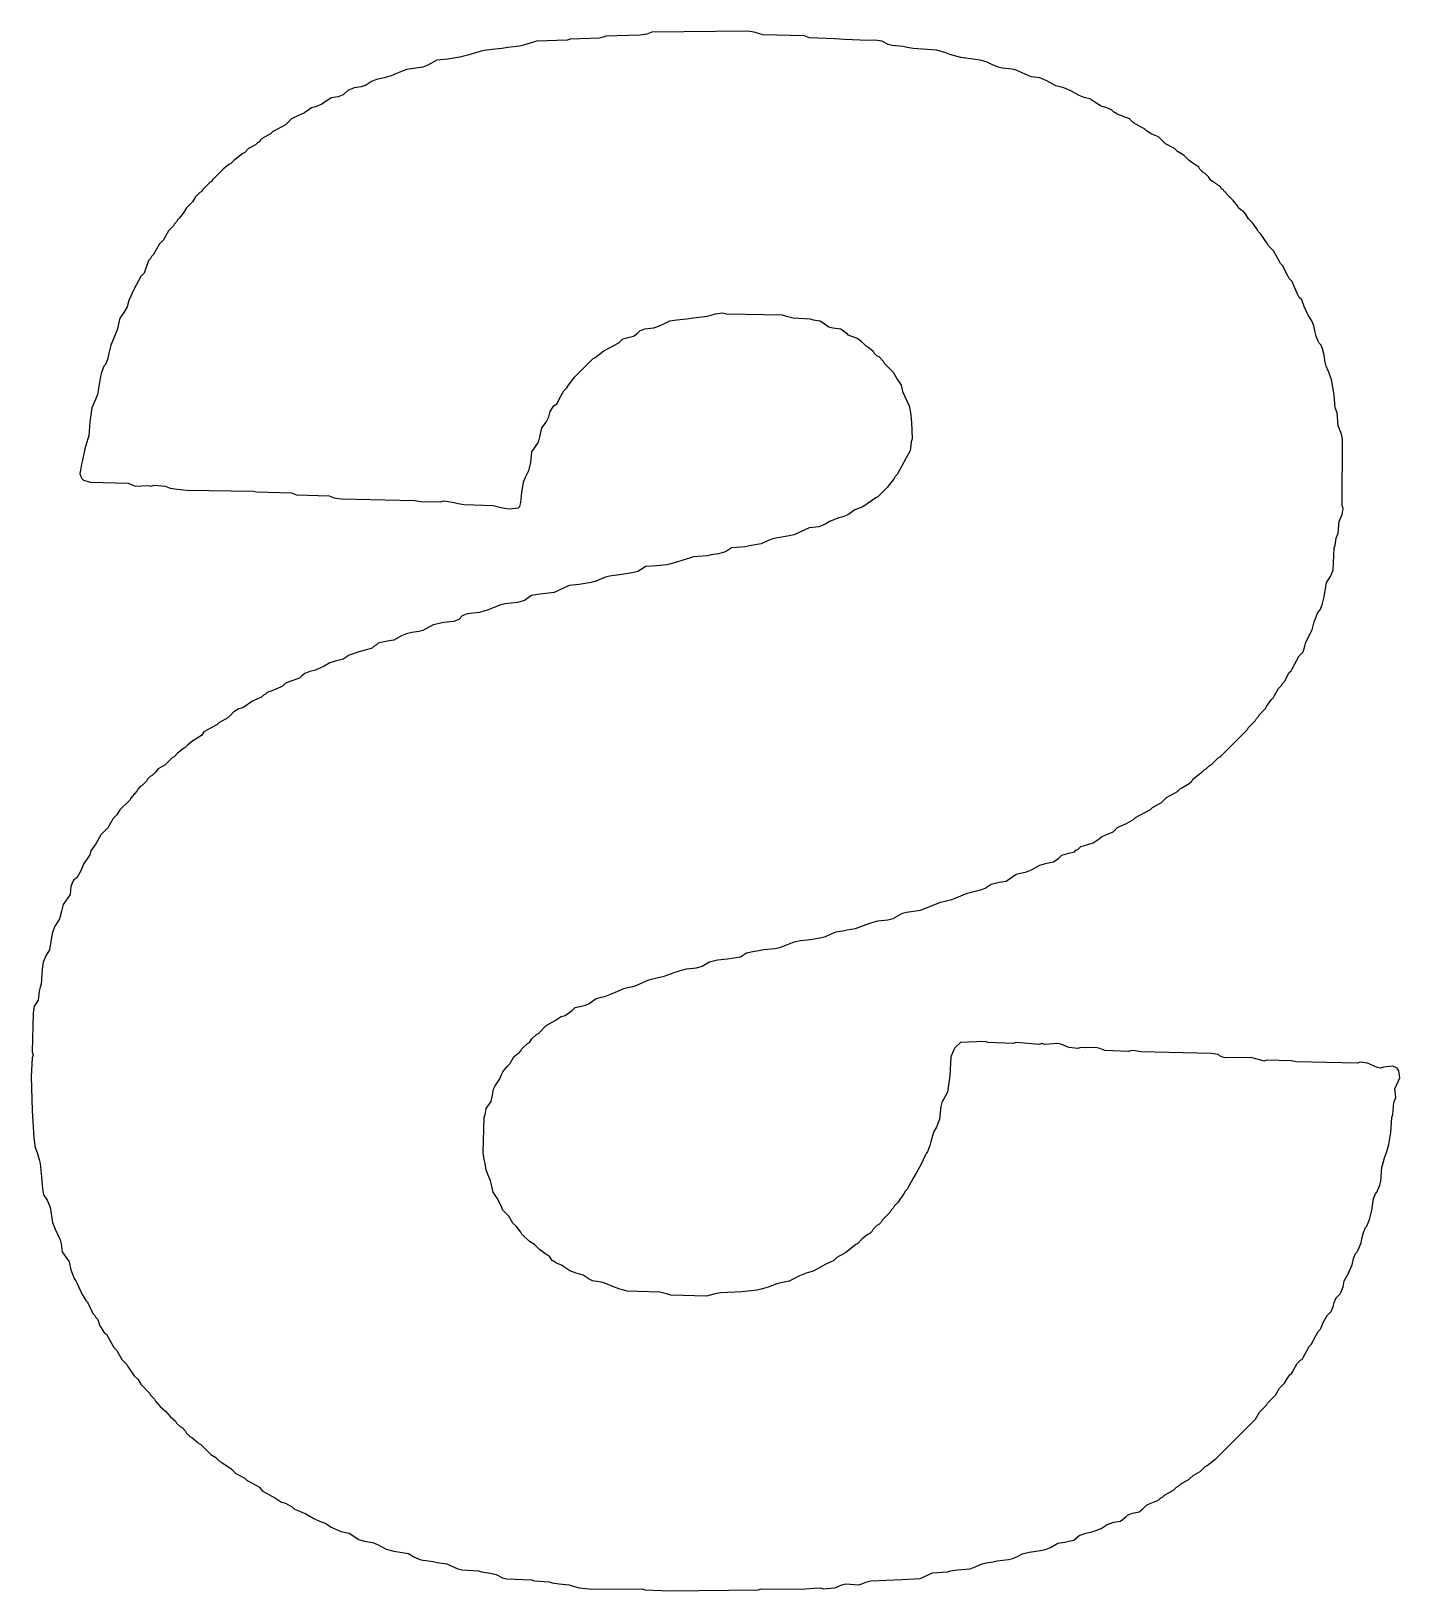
# Model space of a CAD drawing. Header units: millimetres. Extents: x 0 to 174, y 0 to 132.
# Drawn here: x 37.772 to 40.648, y 8.076 to 11.354 of the extents above; entities that cross this region are included whole.
import ezdxf

# ---------------------------------------------------------------- set-up
doc = ezdxf.new("R2010")
doc.units = ezdxf.units.MM
doc.layers.add('BottomOverlay', color=54, linetype='Continuous')

msp = doc.modelspace()

# ---------------------------------------------------------------- linework, layer by layer
at = {"layer": 'BottomOverlay'}
for p, q in [((38.98, 11.3433), (38.9738, 11.3412)), ((39.0512, 11.3453), (38.98, 11.3433)), ((39.0658, 11.3474), (39.0512, 11.3453)), ((39.0763, 11.3516), (39.0658, 11.3474)), ((39.2771, 11.3537), (39.0763, 11.3516)), ((39.2917, 11.3516), (39.2771, 11.3537)), ((39.3095, 11.3464), (39.2917, 11.3516)), ((39.3974, 11.3443), (39.3095, 11.3464)), ((39.4078, 11.3401), (39.3974, 11.3443)), ((38.7154, 11.3108), (38.7039, 11.3077)), ((38.7238, 11.3129), (38.7154, 11.3108)), ((38.7405, 11.315), (38.7238, 11.3129)), ((38.7614, 11.3171), (38.7405, 11.315)), ((38.774, 11.3192), (38.7614, 11.3171)), ((38.798, 11.3223), (38.774, 11.3192)), ((38.8064, 11.3244), (38.798, 11.3223)), ((38.8273, 11.3307), (38.8064, 11.3244)), ((38.8336, 11.3328), (38.8273, 11.3307)), ((38.8984, 11.3349), (38.8336, 11.3328)), ((38.9047, 11.337), (38.8984, 11.3349)), ((38.9654, 11.3391), (38.9047, 11.337)), ((38.9738, 11.3412), (38.9654, 11.3391)), ((39.4601, 11.338), (39.4078, 11.3401)), ((39.481, 11.3359), (39.4601, 11.338)), ((39.5313, 11.3338), (39.481, 11.3359)), ((39.5448, 11.3349), (39.5313, 11.3338)), ((39.5595, 11.3328), (39.5448, 11.3349)), ((39.5731, 11.3255), (39.5595, 11.3328)), ((39.5815, 11.3234), (39.5731, 11.3255)), ((39.6045, 11.3213), (39.5815, 11.3234)), ((39.6128, 11.3192), (39.6045, 11.3213)), ((39.6254, 11.3171), (39.6128, 11.3192)), ((39.6745, 11.314), (39.6254, 11.3171)), ((39.6923, 11.3087), (39.6745, 11.314)), ((38.5951, 11.2784), (38.5606, 11.2732)), ((38.6056, 11.2826), (38.5951, 11.2784)), ((38.6244, 11.293), (38.6056, 11.2826)), ((38.6474, 11.2951), (38.6244, 11.293)), ((38.6725, 11.2993), (38.6474, 11.2951)), ((38.6893, 11.3035), (38.6725, 11.2993)), ((38.7039, 11.3077), (38.6893, 11.3035)), ((39.7028, 11.3046), (39.6923, 11.3087)), ((39.7258, 11.2983), (39.7028, 11.3046)), ((39.7519, 11.2951), (39.7258, 11.2983)), ((39.7666, 11.293), (39.7519, 11.2951)), ((39.7812, 11.2889), (39.7666, 11.293)), ((39.7906, 11.2836), (39.7812, 11.2889)), ((39.8042, 11.2784), (39.7906, 11.2836)), ((39.8126, 11.2763), (39.8042, 11.2784)), ((38.4874, 11.2481), (38.4748, 11.2397)), ((38.4978, 11.2523), (38.4874, 11.2481)), ((38.5135, 11.2554), (38.4978, 11.2523)), ((38.5282, 11.2596), (38.5135, 11.2554)), ((38.5397, 11.2648), (38.5282, 11.2596)), ((38.5606, 11.2732), (38.5397, 11.2648)), ((39.8335, 11.2742), (39.8126, 11.2763)), ((39.8419, 11.2721), (39.8335, 11.2742)), ((39.8733, 11.2575), (39.8419, 11.2721)), ((39.8921, 11.2554), (39.8733, 11.2575)), ((39.9068, 11.2491), (39.8921, 11.2554)), ((39.9256, 11.2387), (39.9068, 11.2491)), ((38.4027, 11.2136), (38.3828, 11.2)), ((38.4173, 11.2156), (38.4027, 11.2136)), ((38.4278, 11.2198), (38.4173, 11.2156)), ((38.4372, 11.2292), (38.4278, 11.2198)), ((38.4508, 11.2345), (38.4372, 11.2292)), ((38.4654, 11.2366), (38.4508, 11.2345)), ((38.4748, 11.2397), (38.4654, 11.2366)), ((39.9423, 11.2345), (39.9256, 11.2387)), ((39.957, 11.2282), (39.9423, 11.2345)), ((39.9747, 11.2188), (39.957, 11.2282)), ((39.9852, 11.2146), (39.9747, 11.2188)), ((39.9967, 11.2115), (39.9852, 11.2146)), ((40.0093, 11.2031), (39.9967, 11.2115)), ((38.3462, 11.1822), (38.3232, 11.1717)), ((38.3608, 11.1926), (38.3462, 11.1822)), ((38.3692, 11.1947), (38.3608, 11.1926)), ((38.3828, 11.2), (38.3692, 11.1947)), ((40.0208, 11.1958), (40.0093, 11.2031)), ((40.0323, 11.1926), (40.0208, 11.1958)), ((40.0427, 11.1884), (40.0323, 11.1926)), ((40.0469, 11.1843), (40.0427, 11.1884)), ((40.0511, 11.1822), (40.0469, 11.1843)), ((40.0542, 11.179), (40.0511, 11.1822)), ((40.0804, 11.1696), (40.0542, 11.179)), ((38.3064, 11.1571), (38.2792, 11.1424)), ((38.319, 11.1696), (38.3064, 11.1571)), ((38.3232, 11.1717), (38.319, 11.1696)), ((40.0887, 11.1613), (40.0804, 11.1696)), ((40.1076, 11.1508), (40.0887, 11.1613)), ((40.1118, 11.1487), (40.1076, 11.1508)), ((40.1159, 11.1445), (40.1118, 11.1487)), ((38.2437, 11.1152), (38.229, 11.1069)), ((38.2479, 11.1194), (38.2437, 11.1152)), ((38.252, 11.1215), (38.2479, 11.1194)), ((38.2531, 11.1246), (38.252, 11.1215)), ((38.2562, 11.1278), (38.2531, 11.1246)), ((38.275, 11.1382), (38.2562, 11.1278)), ((38.2792, 11.1424), (38.275, 11.1382)), ((40.1275, 11.1372), (40.1159, 11.1445)), ((40.141, 11.132), (40.1275, 11.1372)), ((40.1557, 11.1173), (40.141, 11.132)), ((40.1703, 11.109), (40.1557, 11.1173)), ((38.1976, 11.0818), (38.1914, 11.0755)), ((38.2165, 11.0964), (38.1976, 11.0818)), ((38.2207, 11.0985), (38.2165, 11.0964)), ((38.229, 11.1069), (38.2207, 11.0985)), ((40.1745, 11.1069), (40.1703, 11.109)), ((40.1808, 11.1006), (40.1745, 11.1069)), ((40.1954, 11.0922), (40.1808, 11.1006)), ((40.2059, 11.0818), (40.1954, 11.0922)), ((40.2132, 11.0765), (40.2059, 11.0818)), ((38.1757, 11.064), (38.1527, 11.041)), ((38.1872, 11.0734), (38.1757, 11.064)), ((38.1914, 11.0755), (38.1872, 11.0734)), ((40.2258, 11.0682), (40.2132, 11.0765)), ((40.2279, 11.064), (40.2258, 11.0682)), ((40.2352, 11.0567), (40.2279, 11.064)), ((40.2394, 11.0546), (40.2352, 11.0567)), ((40.2467, 11.0472), (40.2394, 11.0546)), ((40.2488, 11.0431), (40.2467, 11.0472)), ((38.1265, 11.0148), (38.1171, 11.0054)), ((38.1307, 11.0169), (38.1265, 11.0148)), ((38.1318, 11.02), (38.1307, 11.0169)), ((38.1474, 11.0357), (38.1318, 11.02)), ((38.1516, 11.0378), (38.1474, 11.0357)), ((38.1527, 11.041), (38.1516, 11.0378)), ((40.2519, 11.0399), (40.2488, 11.0431)), ((40.2592, 11.0347), (40.2519, 11.0399)), ((40.2718, 11.0263), (40.2592, 11.0347)), ((40.2739, 11.0221), (40.2718, 11.0263)), ((40.2781, 11.02), (40.2739, 11.0221)), ((40.2802, 11.0159), (40.2781, 11.02)), ((40.2833, 11.0148), (40.2802, 11.0159)), ((40.2843, 11.0117), (40.2833, 11.0148)), ((38.0983, 10.9824), (38.092, 10.9719)), ((38.1108, 10.9949), (38.0983, 10.9824)), ((38.1171, 11.0054), (38.1108, 10.9949)), ((40.2979, 10.9981), (40.2843, 11.0117)), ((40.3074, 10.9866), (40.2979, 10.9981)), ((40.3094, 10.9824), (40.3074, 10.9866)), ((40.3147, 10.9772), (40.3094, 10.9824)), ((38.0732, 10.9489), (38.0711, 10.9447)), ((38.0774, 10.9531), (38.0732, 10.9489)), ((38.0795, 10.9573), (38.0774, 10.9531)), ((38.0826, 10.9604), (38.0795, 10.9573)), ((38.092, 10.9719), (38.0826, 10.9604)), ((40.3189, 10.9751), (40.3147, 10.9772)), ((40.3241, 10.9698), (40.3189, 10.9751)), ((40.3304, 10.9594), (40.3241, 10.9698)), ((40.3387, 10.951), (40.3304, 10.9594)), ((40.3492, 10.9364), (40.3387, 10.951)), ((38.0606, 10.9343), (38.0502, 10.9155)), ((38.0711, 10.9447), (38.0606, 10.9343)), ((40.3513, 10.9322), (40.3492, 10.9364)), ((40.3565, 10.927), (40.3513, 10.9322)), ((40.3701, 10.9071), (40.3565, 10.927)), ((38.0292, 10.8841), (38.0251, 10.8799)), ((38.0418, 10.9071), (38.0292, 10.8841)), ((38.0502, 10.9155), (38.0418, 10.9071)), ((40.3722, 10.9029), (40.3701, 10.9071)), ((40.3827, 10.8924), (40.3722, 10.9029)), ((40.3952, 10.8694), (40.3827, 10.8924)), ((38.0188, 10.8715), (38.0094, 10.8454)), ((38.023, 10.8757), (38.0188, 10.8715)), ((38.0251, 10.8799), (38.023, 10.8757)), ((40.3973, 10.8652), (40.3952, 10.8694)), ((40.4015, 10.8611), (40.3973, 10.8652)), ((40.414, 10.8381), (40.4015, 10.8611)), ((38.0021, 10.8381), (37.9874, 10.8109)), ((38.0094, 10.8454), (38.0021, 10.8381)), ((40.4161, 10.8339), (40.414, 10.8381)), ((40.4224, 10.8276), (40.4161, 10.8339)), ((40.4266, 10.8171), (40.4224, 10.8276)), ((37.9769, 10.7878), (37.9738, 10.7742)), ((37.9874, 10.8109), (37.9769, 10.7878)), ((40.435, 10.7983), (40.4266, 10.8171)), ((40.4371, 10.7941), (40.435, 10.7983)), ((40.4423, 10.7889), (40.4371, 10.7941)), ((40.4475, 10.7753), (40.4423, 10.7889)), ((37.9665, 10.7627), (37.9581, 10.7502)), ((37.9738, 10.7742), (37.9665, 10.7627)), ((39.1641, 10.7512), (39.1924, 10.7544)), ((39.1924, 10.7544), (39.2007, 10.7565)), ((39.2007, 10.7565), (39.2101, 10.7596)), ((39.2101, 10.7596), (39.2248, 10.7617)), ((39.2248, 10.7617), (39.2331, 10.7596)), ((39.2331, 10.7596), (39.3503, 10.7575)), ((39.3503, 10.7575), (39.3566, 10.7554)), ((39.3566, 10.7554), (39.3733, 10.7512)), ((40.4559, 10.7565), (40.4475, 10.7753)), ((40.4632, 10.745), (40.4559, 10.7565)), ((37.9529, 10.7261), (37.9487, 10.7157)), ((37.9581, 10.7502), (37.9529, 10.7261)), ((39.0449, 10.7178), (39.0512, 10.724)), ((39.0512, 10.724), (39.0616, 10.7282)), ((39.0616, 10.7282), (39.0804, 10.7303)), ((39.0804, 10.7303), (39.0867, 10.7324)), ((39.0867, 10.7324), (39.1003, 10.7376)), ((39.1003, 10.7376), (39.1139, 10.745)), ((39.1139, 10.745), (39.1286, 10.7471)), ((39.1286, 10.7471), (39.1495, 10.7491)), ((39.1495, 10.7491), (39.1641, 10.7512)), ((39.3733, 10.7512), (39.4089, 10.7491)), ((39.4089, 10.7491), (39.4151, 10.7471)), ((39.4151, 10.7471), (39.4298, 10.745)), ((39.4298, 10.745), (39.4486, 10.7324)), ((39.4486, 10.7324), (39.457, 10.7303)), ((39.457, 10.7303), (39.4737, 10.7282)), ((39.4737, 10.7282), (39.4852, 10.7188)), ((40.4674, 10.7345), (40.4632, 10.745)), ((40.4705, 10.7209), (40.4674, 10.7345)), ((40.4726, 10.7125), (40.4705, 10.7209)), ((37.9393, 10.6937), (37.9351, 10.677)), ((37.9487, 10.7157), (37.9393, 10.6937)), ((38.9758, 10.6822), (39.0072, 10.6989)), ((39.0072, 10.6989), (39.0156, 10.7073)), ((39.0156, 10.7073), (39.0376, 10.7125)), ((39.0376, 10.7125), (39.0449, 10.7178)), ((39.4852, 10.7188), (39.4884, 10.7157)), ((39.4884, 10.7157), (39.5082, 10.7084)), ((39.5082, 10.7084), (39.5156, 10.7031)), ((39.5156, 10.7031), (39.526, 10.6927)), ((39.526, 10.6927), (39.5302, 10.6906)), ((39.5302, 10.6906), (39.5417, 10.6812)), ((40.4768, 10.7021), (40.4726, 10.7125)), ((40.4789, 10.6979), (40.4768, 10.7021)), ((40.4831, 10.6937), (40.4789, 10.6979)), ((40.4862, 10.6864), (40.4831, 10.6937)), ((37.932, 10.6634), (37.9278, 10.6529)), ((37.9351, 10.677), (37.932, 10.6634)), ((38.9141, 10.6268), (38.9528, 10.6655)), ((38.9528, 10.6655), (38.957, 10.6676)), ((38.957, 10.6676), (38.9758, 10.6822)), ((39.5417, 10.6812), (39.5438, 10.677)), ((39.5438, 10.677), (39.549, 10.6717)), ((39.549, 10.6717), (39.5532, 10.6697)), ((39.5532, 10.6697), (39.5626, 10.6602)), ((39.5626, 10.6602), (39.5647, 10.6561)), ((39.5647, 10.6561), (39.5835, 10.6372)), ((40.4894, 10.6728), (40.4862, 10.6864)), ((40.4914, 10.6581), (40.4894, 10.6728)), ((40.4935, 10.6498), (40.4914, 10.6581)), ((37.9173, 10.6278), (37.9111, 10.5902)), ((37.9194, 10.6362), (37.9173, 10.6278)), ((37.9246, 10.6498), (37.9194, 10.6362)), ((37.9278, 10.6529), (37.9246, 10.6498)), ((38.8995, 10.6079), (38.9141, 10.6268)), ((39.5835, 10.6372), (39.5919, 10.6226)), ((39.5919, 10.6226), (39.6003, 10.61)), ((40.4988, 10.6383), (40.4935, 10.6498)), ((40.505, 10.6215), (40.4988, 10.6383)), ((40.5103, 10.5891), (40.505, 10.6215)), ((37.9111, 10.5902), (37.9069, 10.5797)), ((38.8828, 10.5828), (38.8911, 10.5975)), ((38.8911, 10.5975), (38.8974, 10.6038)), ((38.8974, 10.6038), (38.8995, 10.6079)), ((39.6003, 10.61), (39.6034, 10.5964)), ((39.6034, 10.5964), (39.617, 10.5661)), ((40.5124, 10.5619), (40.5103, 10.5891)), ((37.8995, 10.5619), (37.8954, 10.5326)), ((37.9069, 10.5797), (37.8995, 10.5619)), ((38.8629, 10.5546), (38.8702, 10.5661)), ((38.8702, 10.5661), (38.8775, 10.5713)), ((38.8775, 10.5713), (38.8828, 10.5828)), ((39.617, 10.5661), (39.6202, 10.5525)), ((40.5165, 10.5515), (40.5124, 10.5619)), ((37.8954, 10.5326), (37.8933, 10.5033)), ((38.8451, 10.5201), (38.8545, 10.5316)), ((38.8545, 10.5316), (38.8597, 10.5431)), ((38.8597, 10.5431), (38.8629, 10.5546)), ((39.6202, 10.5525), (39.6222, 10.5316)), ((39.6222, 10.5316), (39.6233, 10.4971)), ((40.5186, 10.5243), (40.5165, 10.5515)), ((40.5228, 10.5138), (40.5186, 10.5243)), ((37.8912, 10.4971), (37.8849, 10.4761)), ((37.8933, 10.5033), (37.8912, 10.4971)), ((38.8378, 10.4897), (38.8409, 10.5013)), ((38.8409, 10.5013), (38.8451, 10.5201)), ((39.6212, 10.4908), (39.6191, 10.472)), ((39.6233, 10.4971), (39.6212, 10.4908)), ((40.526, 10.5065), (40.5228, 10.5138)), ((40.5281, 10.496), (40.526, 10.5065)), ((40.527, 10.3569), (40.5281, 10.496)), ((37.8849, 10.4761), (37.8797, 10.4521)), ((38.8221, 10.4469), (38.8242, 10.4699)), ((38.8242, 10.4699), (38.8378, 10.4897)), ((39.6107, 10.4573), (39.5919, 10.4218)), ((39.6191, 10.472), (39.6107, 10.4573)), ((37.8755, 10.4312), (37.8744, 10.4239)), ((37.8776, 10.4437), (37.8755, 10.4312)), ((37.8797, 10.4521), (37.8776, 10.4437)), ((38.8106, 10.4165), (38.8179, 10.4301)), ((38.8179, 10.4301), (38.8221, 10.4469)), ((37.8744, 10.4239), (37.8765, 10.4176)), ((37.8765, 10.4176), (37.8786, 10.4134)), ((37.8786, 10.4134), (37.8818, 10.4103)), ((37.8818, 10.4103), (37.8964, 10.4061)), ((37.8964, 10.4061), (37.9759, 10.404)), ((37.9759, 10.404), (37.9905, 10.3977)), ((37.9905, 10.3977), (38.0188, 10.3987)), ((38.0188, 10.3987), (38.024, 10.3977)), ((38.024, 10.3977), (38.0303, 10.3998)), ((38.0303, 10.3998), (38.0533, 10.3977)), ((38.0533, 10.3977), (38.0638, 10.3935)), ((38.0638, 10.3935), (38.0784, 10.3914)), ((38.0784, 10.3914), (38.0993, 10.3893)), ((38.8033, 10.3841), (38.8064, 10.4061)), ((38.8064, 10.4061), (38.8106, 10.4165)), ((39.571, 10.3946), (39.5511, 10.3747)), ((39.5856, 10.4134), (39.571, 10.3946)), ((39.5877, 10.4176), (39.5856, 10.4134)), ((39.5919, 10.4218), (39.5877, 10.4176)), ((38.0993, 10.3893), (38.2395, 10.3872)), ((38.2395, 10.3872), (38.2458, 10.3852)), ((38.2458, 10.3852), (38.319, 10.3831)), ((38.319, 10.3831), (38.3294, 10.3789)), ((38.3294, 10.3789), (38.3985, 10.3768)), ((38.3985, 10.3768), (38.4089, 10.3726)), ((38.4089, 10.3726), (38.4236, 10.3705)), ((38.4236, 10.3705), (38.5773, 10.3674)), ((38.5773, 10.3674), (38.5899, 10.3653)), ((38.5899, 10.3653), (38.6328, 10.3642)), ((38.6328, 10.3642), (38.639, 10.3663)), ((38.639, 10.3663), (38.661, 10.3632)), ((38.661, 10.3632), (38.6694, 10.3611)), ((38.6694, 10.3611), (38.6819, 10.359)), ((38.6819, 10.359), (38.7426, 10.3569)), ((38.7991, 10.3548), (38.8012, 10.3632)), ((38.8012, 10.3632), (38.8033, 10.3841)), ((39.5469, 10.3726), (39.5197, 10.3538)), ((39.5511, 10.3747), (39.5469, 10.3726)), ((38.7426, 10.3569), (38.7541, 10.3538)), ((38.7541, 10.3538), (38.7625, 10.3517)), ((38.7625, 10.3517), (38.7771, 10.3496)), ((38.7771, 10.3496), (38.7959, 10.3517)), ((38.7959, 10.3517), (38.7991, 10.3548)), ((39.4695, 10.3308), (39.4497, 10.3234)), ((39.4779, 10.3329), (39.4695, 10.3308)), ((39.4884, 10.337), (39.4779, 10.3329)), ((39.503, 10.3475), (39.4884, 10.337)), ((39.5197, 10.3538), (39.503, 10.3475)), ((40.5207, 10.3234), (40.527, 10.3381)), ((40.5291, 10.3506), (40.527, 10.3569)), ((40.527, 10.3381), (40.5291, 10.3506)), ((39.3754, 10.2952), (39.3618, 10.2921)), ((39.4068, 10.3098), (39.3754, 10.2952)), ((39.4277, 10.3119), (39.4068, 10.3098)), ((39.4423, 10.3182), (39.4277, 10.3119)), ((39.4497, 10.3234), (39.4423, 10.3182)), ((40.5145, 10.2879), (40.5186, 10.2983)), ((40.5186, 10.2983), (40.5207, 10.3234)), ((39.2436, 10.268), (39.2311, 10.2596)), ((39.2729, 10.2701), (39.2436, 10.268)), ((39.2813, 10.2722), (39.2729, 10.2701)), ((39.3064, 10.2764), (39.2813, 10.2722)), ((39.3179, 10.2816), (39.3064, 10.2764)), ((39.3283, 10.2858), (39.3179, 10.2816)), ((39.3367, 10.2879), (39.3283, 10.2858)), ((39.3618, 10.2921), (39.3367, 10.2879)), ((40.5082, 10.2209), (40.5103, 10.267)), ((40.5103, 10.267), (40.5124, 10.2732)), ((40.5124, 10.2732), (40.5145, 10.2879)), ((39.0637, 10.2283), (39.047, 10.2178)), ((39.0867, 10.2303), (39.0637, 10.2283)), ((39.1076, 10.2324), (39.0867, 10.2303)), ((39.116, 10.2345), (39.1076, 10.2324)), ((39.1306, 10.2387), (39.116, 10.2345)), ((39.1578, 10.2471), (39.1306, 10.2387)), ((39.1641, 10.2492), (39.1578, 10.2471)), ((39.1934, 10.2513), (39.1641, 10.2492)), ((39.2018, 10.2534), (39.1934, 10.2513)), ((39.2164, 10.2555), (39.2018, 10.2534)), ((39.2311, 10.2596), (39.2164, 10.2555)), ((38.9486, 10.1948), (38.9235, 10.1906)), ((38.957, 10.1969), (38.9486, 10.1948)), ((38.979, 10.2063), (38.957, 10.1969)), ((38.9873, 10.2084), (38.979, 10.2063)), ((39.0135, 10.2115), (38.9873, 10.2084)), ((39.0386, 10.2157), (39.0135, 10.2115)), ((39.047, 10.2178), (39.0386, 10.2157)), ((40.4894, 10.1645), (40.4946, 10.1948)), ((40.4946, 10.1948), (40.5029, 10.2073)), ((40.5029, 10.2073), (40.5082, 10.2209)), ((38.8231, 10.1676), (38.8085, 10.1571)), ((38.8357, 10.1697), (38.8231, 10.1676)), ((38.8712, 10.1739), (38.8357, 10.1697)), ((38.9026, 10.1885), (38.8712, 10.1739)), ((38.9235, 10.1906), (38.9026, 10.1885)), ((40.4852, 10.1477), (40.4894, 10.1645)), ((38.7144, 10.132), (38.6882, 10.1289)), ((38.7321, 10.1373), (38.7144, 10.132)), ((38.7426, 10.1414), (38.7321, 10.1373)), ((38.7593, 10.1477), (38.7426, 10.1414)), ((38.7677, 10.1498), (38.7593, 10.1477)), ((38.7938, 10.1529), (38.7677, 10.1498)), ((38.8085, 10.1571), (38.7938, 10.1529)), ((40.4684, 10.1122), (40.4758, 10.132)), ((40.4758, 10.132), (40.481, 10.1373)), ((40.481, 10.1373), (40.4852, 10.1477)), ((38.6171, 10.1059), (38.5951, 10.0944)), ((38.639, 10.1111), (38.6171, 10.1059)), ((38.66, 10.1132), (38.639, 10.1111)), ((38.6704, 10.1174), (38.66, 10.1132)), ((38.6777, 10.1247), (38.6704, 10.1174)), ((38.6882, 10.1289), (38.6777, 10.1247)), ((40.4642, 10.0954), (40.4684, 10.1122)), ((38.501, 10.0672), (38.4968, 10.063)), ((38.5198, 10.0714), (38.501, 10.0672)), ((38.5344, 10.0735), (38.5198, 10.0714)), ((38.5501, 10.0829), (38.5344, 10.0735)), ((38.5606, 10.087), (38.5501, 10.0829)), ((38.5721, 10.0902), (38.5606, 10.087)), ((38.5867, 10.0923), (38.5721, 10.0902)), ((38.5951, 10.0944), (38.5867, 10.0923)), ((40.4486, 10.0609), (40.4507, 10.0693)), ((40.4507, 10.0693), (40.4642, 10.0954)), ((38.4278, 10.0337), (38.411, 10.0295)), ((38.4403, 10.0421), (38.4278, 10.0337)), ((38.4602, 10.0494), (38.4403, 10.0421)), ((38.4738, 10.0525), (38.4602, 10.0494)), ((38.4884, 10.0567), (38.4738, 10.0525)), ((38.4926, 10.0609), (38.4884, 10.0567)), ((38.4968, 10.063), (38.4926, 10.0609)), ((40.4224, 10.0138), (40.4371, 10.041)), ((40.4371, 10.041), (40.4454, 10.0494)), ((40.4454, 10.0494), (40.4486, 10.0609)), ((38.3399, 9.9981), (38.3357, 9.994)), ((38.3472, 10.0034), (38.3399, 9.9981)), ((38.3577, 10.0076), (38.3472, 10.0034)), ((38.3692, 10.0107), (38.3577, 10.0076)), ((38.388, 10.0191), (38.3692, 10.0107)), ((38.3995, 10.0264), (38.388, 10.0191)), ((38.411, 10.0295), (38.3995, 10.0264)), ((40.4057, 9.9866), (40.4161, 10.0055)), ((40.4161, 10.0055), (40.4203, 10.0096)), ((40.4203, 10.0096), (40.4224, 10.0138)), ((38.2813, 9.9689), (38.2677, 9.9636)), ((38.296, 9.9751), (38.2813, 9.9689)), ((38.3002, 9.9772), (38.296, 9.9751)), ((38.3054, 9.9825), (38.3002, 9.9772)), ((38.3158, 9.9866), (38.3054, 9.9825)), ((38.3357, 9.994), (38.3158, 9.9866)), ((40.3848, 9.9574), (40.3931, 9.972)), ((40.3931, 9.972), (40.3994, 9.9783)), ((40.3994, 9.9783), (40.4015, 9.9825)), ((40.4015, 9.9825), (40.4057, 9.9866)), ((38.2374, 9.9458), (38.2165, 9.9312)), ((38.2416, 9.9479), (38.2374, 9.9458)), ((38.2562, 9.9542), (38.2416, 9.9479)), ((38.2604, 9.9584), (38.2562, 9.9542)), ((38.2646, 9.9605), (38.2604, 9.9584)), ((38.2677, 9.9636), (38.2646, 9.9605)), ((40.3659, 9.9302), (40.368, 9.9343)), ((40.368, 9.9343), (40.3785, 9.949)), ((40.3785, 9.949), (40.3827, 9.9532)), ((40.3827, 9.9532), (40.3848, 9.9574)), ((38.1663, 9.8998), (38.1621, 9.8956)), ((38.1851, 9.9103), (38.1663, 9.8998)), ((38.1976, 9.9228), (38.1851, 9.9103)), ((38.2081, 9.9291), (38.1976, 9.9228)), ((38.2165, 9.9312), (38.2081, 9.9291)), ((40.3304, 9.8904), (40.345, 9.9051)), ((40.345, 9.9051), (40.3471, 9.9092)), ((40.3471, 9.9092), (40.3513, 9.9134)), ((40.3513, 9.9134), (40.3534, 9.9176)), ((40.3534, 9.9176), (40.3659, 9.9302)), ((38.1297, 9.8737), (38.1119, 9.8622)), ((38.1349, 9.881), (38.1297, 9.8737)), ((38.1579, 9.8935), (38.1349, 9.881)), ((38.1621, 9.8956), (38.1579, 9.8935)), ((40.2707, 9.8287), (40.3283, 9.8862)), ((40.3283, 9.8862), (40.3304, 9.8904)), ((38.0795, 9.836), (38.0721, 9.8287)), ((38.091, 9.8454), (38.0795, 9.836)), ((38.0951, 9.8475), (38.091, 9.8454)), ((38.1004, 9.8528), (38.0951, 9.8475)), ((38.1119, 9.8622), (38.1004, 9.8528)), ((38.0387, 9.8036), (38.0334, 9.7963)), ((38.0533, 9.812), (38.0387, 9.8036)), ((38.0679, 9.8266), (38.0533, 9.812)), ((38.0721, 9.8287), (38.0679, 9.8266)), ((40.232, 9.7963), (40.2373, 9.8015)), ((40.2373, 9.8015), (40.2415, 9.8036)), ((40.2415, 9.8036), (40.2477, 9.8099)), ((40.2477, 9.8099), (40.2519, 9.812)), ((40.2519, 9.812), (40.2666, 9.8266)), ((40.2666, 9.8266), (40.2707, 9.8287)), ((38.0146, 9.7774), (38.0052, 9.768)), ((38.0167, 9.7816), (38.0146, 9.7774)), ((38.0219, 9.7869), (38.0167, 9.7816)), ((38.0261, 9.789), (38.0219, 9.7869)), ((38.0334, 9.7963), (38.0261, 9.789)), ((40.1913, 9.7638), (40.2059, 9.7722)), ((40.2059, 9.7722), (40.2111, 9.7774)), ((40.2111, 9.7774), (40.2132, 9.7816)), ((40.2132, 9.7816), (40.2205, 9.7869)), ((40.2205, 9.7869), (40.232, 9.7963)), ((37.979, 9.7377), (37.9581, 9.7168)), ((37.9811, 9.7419), (37.979, 9.7377)), ((37.9843, 9.745), (37.9811, 9.7419)), ((37.9937, 9.7565), (37.9843, 9.745)), ((37.9958, 9.7607), (37.9937, 9.7565)), ((38.001, 9.7659), (37.9958, 9.7607)), ((38.0052, 9.768), (38.001, 9.7659)), ((40.1473, 9.7325), (40.1578, 9.7429)), ((40.1578, 9.7429), (40.1808, 9.7555)), ((40.1808, 9.7555), (40.1871, 9.7618)), ((40.1871, 9.7618), (40.1913, 9.7638)), ((37.9518, 9.7063), (37.9435, 9.698)), ((37.9581, 9.7168), (37.9518, 9.7063)), ((40.0929, 9.7011), (40.1243, 9.7178)), ((40.1243, 9.7178), (40.1285, 9.722)), ((40.1285, 9.722), (40.1473, 9.7325)), ((37.933, 9.6791), (37.9184, 9.6645)), ((37.9414, 9.6938), (37.933, 9.6791)), ((37.9435, 9.698), (37.9414, 9.6938)), ((40.0323, 9.6655), (40.0459, 9.6708)), ((40.0459, 9.6708), (40.0553, 9.6802)), ((40.0553, 9.6802), (40.0595, 9.6823)), ((40.0595, 9.6823), (40.0741, 9.6885)), ((40.0741, 9.6885), (40.0887, 9.6969)), ((40.0887, 9.6969), (40.0929, 9.7011)), ((37.9079, 9.6457), (37.8975, 9.631)), ((37.9184, 9.6645), (37.9079, 9.6457)), ((39.9716, 9.6341), (39.9779, 9.6404)), ((39.9779, 9.6404), (39.9925, 9.6446)), ((39.9925, 9.6446), (40.004, 9.6477)), ((40.004, 9.6477), (40.0166, 9.6561)), ((40.0166, 9.6561), (40.0218, 9.6613)), ((40.0218, 9.6613), (40.0323, 9.6655)), ((37.8954, 9.6226), (37.8818, 9.6028)), ((37.8975, 9.631), (37.8954, 9.6226)), ((39.8921, 9.6007), (39.9068, 9.6049)), ((39.9068, 9.6049), (39.9203, 9.608)), ((39.9203, 9.608), (39.9319, 9.6153)), ((39.9319, 9.6153), (39.9381, 9.6216)), ((39.9381, 9.6216), (39.9528, 9.6258)), ((39.9528, 9.6258), (39.9643, 9.6289)), ((39.9643, 9.6289), (39.9674, 9.6321)), ((39.9674, 9.6321), (39.9716, 9.6341)), ((37.8682, 9.5745), (37.8619, 9.5703)), ((37.8765, 9.5892), (37.8682, 9.5745)), ((37.8818, 9.6028), (37.8765, 9.5892)), ((39.821, 9.5672), (39.8419, 9.5819)), ((39.8419, 9.5819), (39.8639, 9.5871)), ((39.8639, 9.5871), (39.8743, 9.5913)), ((39.8743, 9.5913), (39.8921, 9.6007)), ((37.8556, 9.5557), (37.8535, 9.539)), ((37.8598, 9.5662), (37.8556, 9.5557)), ((37.8619, 9.5703), (37.8598, 9.5662)), ((39.7174, 9.5327), (39.7394, 9.5421)), ((39.7394, 9.5421), (39.7478, 9.5442)), ((39.7478, 9.5442), (39.7697, 9.5494)), ((39.7697, 9.5494), (39.7771, 9.5526)), ((39.7771, 9.5526), (39.7896, 9.5609)), ((39.7896, 9.5609), (39.8063, 9.5651)), ((39.8063, 9.5651), (39.821, 9.5672)), ((37.8389, 9.518), (37.8357, 9.5044)), ((37.8535, 9.539), (37.8389, 9.518)), ((39.6118, 9.5024), (39.6411, 9.5065)), ((39.6411, 9.5065), (39.6609, 9.5139)), ((39.6609, 9.5139), (39.6829, 9.5233)), ((39.6829, 9.5233), (39.707, 9.5285)), ((39.707, 9.5285), (39.7174, 9.5327)), ((37.8316, 9.4877), (37.8211, 9.471)), ((37.8357, 9.5044), (37.8316, 9.4877)), ((39.5041, 9.4678), (39.5271, 9.4762)), ((39.5271, 9.4762), (39.5365, 9.4793)), ((39.5365, 9.4793), (39.5511, 9.4835)), ((39.5511, 9.4835), (39.572, 9.4856)), ((39.572, 9.4856), (39.5835, 9.4888)), ((39.5835, 9.4888), (39.6034, 9.5003)), ((39.6034, 9.5003), (39.6118, 9.5024)), ((37.8159, 9.4574), (37.8106, 9.4229)), ((37.8211, 9.471), (37.8159, 9.4574)), ((39.3754, 9.4396), (39.389, 9.4427)), ((39.389, 9.4427), (39.4099, 9.4448)), ((39.4099, 9.4448), (39.4329, 9.449)), ((39.4329, 9.449), (39.4413, 9.4511)), ((39.4413, 9.4511), (39.4633, 9.4605)), ((39.4633, 9.4605), (39.4779, 9.4626)), ((39.4779, 9.4626), (39.4863, 9.4647)), ((39.4863, 9.4647), (39.5041, 9.4678)), ((37.8033, 9.4114), (37.797, 9.3967)), ((37.8106, 9.4229), (37.8033, 9.4114)), ((39.2352, 9.404), (39.2624, 9.4082)), ((39.2624, 9.4082), (39.275, 9.4166)), ((39.275, 9.4166), (39.2886, 9.4197)), ((39.2886, 9.4197), (39.3011, 9.4218)), ((39.3011, 9.4218), (39.3116, 9.4239)), ((39.3116, 9.4239), (39.3346, 9.426)), ((39.3346, 9.426), (39.3451, 9.4281)), ((39.3451, 9.4281), (39.3618, 9.4344)), ((39.3618, 9.4344), (39.3754, 9.4396)), ((37.795, 9.3821), (37.7929, 9.3507)), ((37.797, 9.3967), (37.795, 9.3821)), ((39.1024, 9.3674), (39.1254, 9.3758)), ((39.1254, 9.3758), (39.1348, 9.3789)), ((39.1348, 9.3789), (39.1495, 9.3831)), ((39.1495, 9.3831), (39.1704, 9.3852)), ((39.1704, 9.3852), (39.1819, 9.3883)), ((39.1819, 9.3883), (39.1976, 9.3978)), ((39.1976, 9.3978), (39.2143, 9.4019)), ((39.2143, 9.4019), (39.2352, 9.404)), ((37.7908, 9.3444), (37.7887, 9.336)), ((37.7929, 9.3507), (37.7908, 9.3444)), ((39.0177, 9.3413), (39.0261, 9.3434)), ((39.0261, 9.3434), (39.0396, 9.3465)), ((39.0396, 9.3465), (39.07, 9.3601)), ((39.07, 9.3601), (39.0867, 9.3643)), ((39.0867, 9.3643), (39.1024, 9.3674)), ((37.7866, 9.3172), (37.7782, 9.3047)), ((37.7887, 9.336), (37.7866, 9.3172)), ((38.9371, 9.3068), (38.9445, 9.3099)), ((38.9445, 9.3099), (38.9591, 9.3204)), ((38.9591, 9.3204), (38.9706, 9.3235)), ((38.9706, 9.3235), (38.979, 9.3256)), ((38.979, 9.3256), (38.9999, 9.334)), ((38.9999, 9.334), (39.0177, 9.3413)), ((37.7761, 9.29), (37.774, 9.2084)), ((37.7782, 9.3047), (37.7761, 9.29)), ((38.8733, 9.2743), (38.8859, 9.2827)), ((38.8859, 9.2827), (38.8943, 9.2848)), ((38.8943, 9.2848), (38.9089, 9.2953)), ((38.9089, 9.2953), (38.9152, 9.3015)), ((38.9152, 9.3015), (38.9288, 9.3047)), ((38.9288, 9.3047), (38.9371, 9.3068)), ((38.8242, 9.2356), (38.8336, 9.245)), ((38.8336, 9.245), (38.8378, 9.2471)), ((38.8378, 9.2471), (38.8545, 9.2639)), ((38.8545, 9.2639), (38.8733, 9.2743)), ((38.8012, 9.2105), (38.8033, 9.2147)), ((38.8033, 9.2147), (38.8148, 9.2262)), ((38.8148, 9.2262), (38.8189, 9.2283)), ((38.8189, 9.2283), (38.8242, 9.2356)), ((39.7112, 9.2126), (39.7049, 9.198)), ((39.7132, 9.2168), (39.7112, 9.2126)), ((39.7248, 9.2283), (39.7132, 9.2168)), ((39.7771, 9.2304), (39.7248, 9.2283)), ((39.7833, 9.2283), (39.7771, 9.2304)), ((39.8356, 9.2262), (39.7833, 9.2283)), ((39.8419, 9.2283), (39.8356, 9.2262)), ((39.8513, 9.2273), (39.8419, 9.2283)), ((39.89, 9.2241), (39.8513, 9.2273)), ((39.8963, 9.2262), (39.89, 9.2241)), ((39.9026, 9.2241), (39.8963, 9.2262)), ((39.9298, 9.2262), (39.9026, 9.2241)), ((39.9381, 9.2241), (39.9298, 9.2262)), ((39.9528, 9.2179), (39.9381, 9.2241)), ((39.9716, 9.2158), (39.9528, 9.2179)), ((39.9779, 9.2179), (39.9716, 9.2158)), ((39.9873, 9.2168), (39.9779, 9.2179)), ((40.0093, 9.2179), (39.9873, 9.2168)), ((40.0176, 9.2158), (40.0093, 9.2179)), ((40.0281, 9.2116), (40.0176, 9.2158)), ((40.0783, 9.2095), (40.0281, 9.2116)), ((40.0846, 9.2116), (40.0783, 9.2095)), ((40.0919, 9.2105), (40.0846, 9.2116)), ((37.774, 9.1959), (37.7719, 9.1561)), ((37.774, 9.2084), (37.7761, 9.2022)), ((37.7761, 9.2022), (37.774, 9.1959)), ((38.7729, 9.1781), (38.7782, 9.1833)), ((38.7782, 9.1833), (38.7865, 9.198)), ((38.7865, 9.198), (38.7918, 9.2032)), ((38.7918, 9.2032), (38.7959, 9.2053)), ((38.7959, 9.2053), (38.8012, 9.2105)), ((39.7049, 9.198), (39.7028, 9.1582)), ((40.1044, 9.2084), (40.0919, 9.2105)), ((40.2519, 9.2053), (40.1044, 9.2084)), ((40.2666, 9.2032), (40.2519, 9.2053)), ((40.2697, 9.2001), (40.2666, 9.2032)), ((40.2802, 9.1959), (40.2697, 9.2001)), ((40.3356, 9.1969), (40.2802, 9.1959)), ((40.345, 9.1938), (40.3356, 9.1969)), ((40.3565, 9.1907), (40.345, 9.1938)), ((40.3628, 9.1886), (40.3565, 9.1907)), ((40.3691, 9.1907), (40.3628, 9.1886)), ((40.4203, 9.1896), (40.3691, 9.1907)), ((40.4308, 9.1875), (40.4203, 9.1896)), ((40.5594, 9.1844), (40.4308, 9.1875)), ((40.5657, 9.1865), (40.5594, 9.1844)), ((40.5804, 9.1844), (40.5657, 9.1865)), ((40.5992, 9.176), (40.5804, 9.1844)), ((37.7719, 9.1561), (37.774, 9.085)), ((38.7468, 9.1373), (38.7572, 9.152)), ((38.7572, 9.152), (38.7614, 9.1624)), ((38.7614, 9.1624), (38.7635, 9.1666)), ((38.7635, 9.1666), (38.7729, 9.1781)), ((39.7028, 9.1582), (39.6976, 9.1237)), ((40.6075, 9.1739), (40.5992, 9.176)), ((40.6138, 9.176), (40.6075, 9.1739)), ((40.6327, 9.1781), (40.6138, 9.176)), ((40.6389, 9.176), (40.6327, 9.1781)), ((40.6379, 9.131), (40.6483, 9.1541)), ((40.6431, 9.1739), (40.6389, 9.176)), ((40.6462, 9.1687), (40.6431, 9.1739)), ((40.6483, 9.1541), (40.6462, 9.1687)), ((38.7384, 9.1038), (38.7415, 9.1174)), ((38.7415, 9.1174), (38.7436, 9.13)), ((38.7436, 9.13), (38.7468, 9.1373)), ((39.6976, 9.1237), (39.6861, 9.1018)), ((40.64, 9.1122), (40.6379, 9.131)), ((37.774, 9.085), (37.7772, 9.0275)), ((38.7259, 9.0766), (38.728, 9.0892)), ((38.728, 9.0892), (38.7384, 9.1038)), ((39.684, 9.0934), (39.6808, 9.0672)), ((39.6861, 9.1018), (39.684, 9.0934)), ((40.6337, 9.0766), (40.6358, 9.1018)), ((40.6358, 9.1018), (40.64, 9.1122)), ((38.7217, 8.9972), (38.7238, 9.0704)), ((38.7238, 9.0704), (38.7259, 9.0766)), ((39.6745, 9.0505), (39.6693, 9.0411)), ((39.6808, 9.0672), (39.6745, 9.0505)), ((40.6295, 9.039), (40.6316, 9.0704)), ((40.6316, 9.0704), (40.6337, 9.0766)), ((37.7772, 9.0275), (37.7803, 9.0076)), ((39.663, 9.0202), (39.6609, 9.0118)), ((39.6693, 9.0411), (39.663, 9.0202)), ((40.6253, 9.0139), (40.6295, 9.039)), ((37.7803, 9.0076), (37.7845, 8.9972)), ((37.7845, 8.9972), (37.7887, 8.9825)), ((37.7887, 8.9825), (37.7908, 8.9741)), ((38.7238, 8.9825), (38.7217, 8.9972)), ((38.7259, 8.9741), (38.7238, 8.9825)), ((39.6505, 8.9909), (39.6421, 8.9721)), ((39.6526, 8.9951), (39.6505, 8.9909)), ((39.6557, 8.9982), (39.6526, 8.9951)), ((39.6609, 9.0118), (39.6557, 8.9982)), ((40.6128, 8.9721), (40.6159, 8.9857)), ((40.6159, 8.9857), (40.6211, 8.9992)), ((40.6211, 8.9992), (40.6253, 9.0139)), ((37.7908, 8.9741), (37.7939, 8.9459)), ((38.728, 8.9595), (38.7259, 8.9741)), ((38.7321, 8.949), (38.728, 8.9595)), ((39.6317, 8.9532), (39.6254, 8.9428)), ((39.6421, 8.9721), (39.6317, 8.9532)), ((40.6086, 8.9365), (40.6107, 8.9658)), ((40.6107, 8.9658), (40.6128, 8.9721)), ((37.7939, 8.9459), (37.796, 8.9208)), ((37.796, 8.9208), (37.7981, 8.9082)), ((38.7374, 8.9375), (38.7321, 8.949)), ((38.7395, 8.9292), (38.7374, 8.9375)), ((38.7426, 8.9135), (38.7395, 8.9292)), ((39.6128, 8.9198), (39.6087, 8.9156)), ((39.6254, 8.9428), (39.6128, 8.9198)), ((40.6002, 8.9135), (40.6065, 8.9281)), ((40.6065, 8.9281), (40.6086, 8.9365)), ((37.7981, 8.9082), (37.8054, 8.8967)), ((37.8054, 8.8967), (37.8117, 8.8821)), ((38.751, 8.9009), (38.7426, 8.9135)), ((38.7593, 8.8863), (38.751, 8.9009)), ((38.7635, 8.8758), (38.7593, 8.8863)), ((39.5856, 8.8842), (39.5835, 8.88)), ((39.593, 8.8915), (39.5856, 8.8842)), ((39.6066, 8.9114), (39.593, 8.8915)), ((39.6087, 8.9156), (39.6066, 8.9114)), ((40.5898, 8.8758), (40.5929, 8.8999)), ((40.5929, 8.8999), (40.5971, 8.9103)), ((40.5971, 8.9103), (40.6002, 8.9135)), ((37.8117, 8.8821), (37.8169, 8.8497)), ((38.7761, 8.8633), (38.7635, 8.8758)), ((38.7844, 8.8486), (38.7761, 8.8633)), ((39.5605, 8.8549), (39.5584, 8.8507)), ((39.5773, 8.8716), (39.5605, 8.8549)), ((39.5794, 8.8758), (39.5773, 8.8716)), ((39.5835, 8.88), (39.5794, 8.8758)), ((40.5793, 8.8424), (40.5845, 8.856)), ((40.5845, 8.856), (40.5877, 8.8675)), ((40.5877, 8.8675), (40.5898, 8.8758)), ((37.8169, 8.8497), (37.8221, 8.8361)), ((37.8221, 8.8361), (37.8326, 8.8131)), ((38.7918, 8.8413), (38.7844, 8.8486)), ((38.8012, 8.8298), (38.7918, 8.8413)), ((38.8033, 8.8256), (38.8012, 8.8298)), ((38.8189, 8.8099), (38.8033, 8.8256)), ((39.5302, 8.8246), (39.5187, 8.8152)), ((39.5344, 8.8267), (39.5302, 8.8246)), ((39.5396, 8.8319), (39.5344, 8.8267)), ((39.5417, 8.8361), (39.5396, 8.8319)), ((39.549, 8.8434), (39.5417, 8.8361)), ((39.5532, 8.8455), (39.549, 8.8434)), ((39.5584, 8.8507), (39.5532, 8.8455)), ((40.5688, 8.8152), (40.572, 8.8288)), ((40.572, 8.8288), (40.5762, 8.8392)), ((40.5762, 8.8392), (40.5793, 8.8424)), ((37.8326, 8.8131), (37.8347, 8.8047)), ((37.8347, 8.8047), (37.8368, 8.788)), ((37.8368, 8.788), (37.8514, 8.767)), ((38.8294, 8.8037), (38.8189, 8.8099)), ((38.8399, 8.7932), (38.8294, 8.8037)), ((38.8545, 8.7827), (38.8399, 8.7932)), ((39.4842, 8.7869), (39.4654, 8.7765)), ((39.4936, 8.7942), (39.4842, 8.7869)), ((39.5051, 8.8037), (39.4936, 8.7942)), ((39.5093, 8.8057), (39.5051, 8.8037)), ((39.5187, 8.8152), (39.5093, 8.8057)), ((40.5553, 8.7848), (40.5584, 8.788)), ((40.5584, 8.788), (40.5605, 8.7921)), ((40.5605, 8.7921), (40.5668, 8.8068)), ((40.5668, 8.8068), (40.5688, 8.8152)), ((37.8514, 8.767), (37.8556, 8.7503)), ((38.8587, 8.7806), (38.8545, 8.7827)), ((38.8618, 8.7775), (38.8587, 8.7806)), ((38.8671, 8.7702), (38.8618, 8.7775)), ((38.8712, 8.7681), (38.8671, 8.7702)), ((38.8744, 8.765), (38.8712, 8.7681)), ((38.888, 8.7597), (38.8744, 8.765)), ((38.8911, 8.7566), (38.888, 8.7597)), ((38.9037, 8.7482), (38.8911, 8.7566)), ((39.4256, 8.7534), (39.4151, 8.7472)), ((39.4403, 8.7618), (39.4256, 8.7534)), ((39.4591, 8.7702), (39.4403, 8.7618)), ((39.4654, 8.7765), (39.4591, 8.7702)), ((40.5396, 8.7419), (40.5479, 8.7608)), ((40.5479, 8.7608), (40.5511, 8.7744)), ((40.5511, 8.7744), (40.5553, 8.7848)), ((37.8556, 8.7503), (37.8629, 8.7304)), ((37.8629, 8.7304), (37.8661, 8.7273)), ((37.8661, 8.7273), (37.8682, 8.7231)), ((37.8682, 8.7231), (37.8786, 8.7001)), ((38.9173, 8.743), (38.9037, 8.7482)), ((38.9319, 8.7388), (38.9173, 8.743)), ((38.9445, 8.7304), (38.9319, 8.7388)), ((38.9518, 8.7273), (38.9445, 8.7304)), ((38.9696, 8.7242), (38.9518, 8.7273)), ((38.9779, 8.7221), (38.9696, 8.7242)), ((38.9957, 8.7147), (38.9779, 8.7221)), ((39.3388, 8.721), (39.321, 8.7137)), ((39.3472, 8.7231), (39.3388, 8.721)), ((39.3649, 8.7263), (39.3472, 8.7231)), ((39.3869, 8.7378), (39.3649, 8.7263)), ((39.4005, 8.743), (39.3869, 8.7378)), ((39.4151, 8.7472), (39.4005, 8.743)), ((40.5291, 8.7147), (40.5312, 8.7273)), ((40.5312, 8.7273), (40.5396, 8.7419)), ((37.8786, 8.7001), (37.887, 8.6855)), ((39.0093, 8.7095), (38.9957, 8.7147)), ((39.0177, 8.7074), (39.0093, 8.7095)), ((39.024, 8.7053), (39.0177, 8.7074)), ((39.093, 8.7032), (39.024, 8.7053)), ((39.1097, 8.6991), (39.093, 8.7032)), ((39.116, 8.697), (39.1097, 8.6991)), ((39.1913, 8.6949), (39.116, 8.697)), ((39.2091, 8.7001), (39.1913, 8.6949)), ((39.2216, 8.7022), (39.2091, 8.7001)), ((39.2656, 8.7043), (39.2216, 8.7022)), ((39.298, 8.7074), (39.2656, 8.7043)), ((39.3064, 8.7095), (39.298, 8.7074)), ((39.321, 8.7137), (39.3064, 8.7095)), ((40.5103, 8.6813), (40.5145, 8.6917)), ((40.5145, 8.6917), (40.5228, 8.7001)), ((40.5228, 8.7001), (40.5249, 8.7043)), ((40.5249, 8.7043), (40.5291, 8.7147)), ((37.887, 8.6855), (37.8912, 8.6813)), ((37.8912, 8.6813), (37.8912, 8.6792)), ((37.8912, 8.6792), (37.8922, 8.6781)), ((37.8922, 8.6781), (37.9016, 8.6583)), ((37.9016, 8.6583), (37.9058, 8.6541)), ((37.9058, 8.6541), (37.9079, 8.6499)), ((40.4873, 8.6394), (40.4956, 8.6541)), ((40.4956, 8.6541), (40.504, 8.6624)), ((40.504, 8.6624), (40.5082, 8.6729)), ((40.5082, 8.6729), (40.5103, 8.6813)), ((37.9079, 8.6499), (37.9121, 8.6457)), ((37.9121, 8.6457), (37.9152, 8.6342)), ((37.9152, 8.6342), (37.9257, 8.6175)), ((40.4768, 8.6206), (40.481, 8.6248)), ((40.481, 8.6248), (40.4831, 8.629)), ((40.4831, 8.629), (40.4873, 8.6394)), ((37.9257, 8.6175), (37.9299, 8.6154)), ((37.9299, 8.6154), (37.9456, 8.5871)), ((40.4454, 8.5662), (40.458, 8.5892)), ((40.458, 8.5892), (40.4622, 8.5934)), ((40.4622, 8.5934), (40.4768, 8.6206)), ((37.9456, 8.5871), (37.9518, 8.5809)), ((37.9518, 8.5809), (37.9623, 8.562)), ((37.9623, 8.562), (37.9728, 8.5516)), ((40.4329, 8.5537), (40.4402, 8.561)), ((40.4402, 8.561), (40.4433, 8.562)), ((40.4433, 8.562), (40.4454, 8.5662)), ((37.9728, 8.5516), (37.9749, 8.5474)), ((37.9749, 8.5474), (37.9885, 8.5275)), ((37.9885, 8.5275), (37.9958, 8.5202)), ((40.412, 8.5223), (40.4172, 8.5296)), ((40.4172, 8.5296), (40.4203, 8.5307)), ((40.4203, 8.5307), (40.4224, 8.5348)), ((40.4224, 8.5348), (40.4329, 8.5537)), ((37.9958, 8.5202), (38.0021, 8.5097)), ((38.0021, 8.5097), (38.0209, 8.4909)), ((38.0209, 8.4909), (38.023, 8.4867)), ((40.3868, 8.4867), (40.3952, 8.5014)), ((40.3952, 8.5014), (40.4057, 8.5118)), ((40.4057, 8.5118), (40.412, 8.5223)), ((38.023, 8.4867), (38.0313, 8.4784)), ((38.0313, 8.4784), (38.0334, 8.4742)), ((38.0334, 8.4742), (38.0428, 8.4627)), ((38.0428, 8.4627), (38.0544, 8.4533)), ((40.3534, 8.4512), (40.368, 8.4658)), ((40.368, 8.4658), (40.3701, 8.47)), ((40.3701, 8.47), (40.3868, 8.4867)), ((38.0544, 8.4533), (38.0638, 8.4418)), ((38.0638, 8.4418), (38.0753, 8.4323)), ((38.0753, 8.4323), (38.0774, 8.4282)), ((38.0774, 8.4282), (38.0847, 8.4208)), ((40.2624, 8.3539), (40.345, 8.4365)), ((40.345, 8.4365), (40.3534, 8.4512)), ((38.0847, 8.4208), (38.0889, 8.4187)), ((38.0889, 8.4187), (38.0962, 8.4114)), ((38.0962, 8.4114), (38.0983, 8.4072)), ((38.0983, 8.4072), (38.1056, 8.3999)), ((38.1056, 8.3999), (38.1098, 8.3978)), ((38.1098, 8.3978), (38.1213, 8.3884)), ((38.1213, 8.3884), (38.1244, 8.3853)), ((38.1244, 8.3853), (38.1286, 8.3832)), ((38.1286, 8.3832), (38.1495, 8.3623)), ((38.1495, 8.3623), (38.16, 8.356)), ((38.16, 8.356), (38.1684, 8.3476)), ((38.1684, 8.3476), (38.1725, 8.3455)), ((38.1725, 8.3455), (38.1924, 8.3319)), ((38.1924, 8.3319), (38.2018, 8.3225)), ((40.2143, 8.3183), (40.2289, 8.3267)), ((40.2289, 8.3267), (40.2394, 8.3372)), ((40.2394, 8.3372), (40.2436, 8.3392)), ((40.2436, 8.3392), (40.2624, 8.3539)), ((38.2018, 8.3225), (38.2207, 8.3121)), ((38.2207, 8.3121), (38.2248, 8.3079)), ((38.2248, 8.3079), (38.229, 8.3058)), ((38.229, 8.3058), (38.252, 8.2932)), ((40.1787, 8.2932), (40.1829, 8.2953)), ((40.1829, 8.2953), (40.1871, 8.2995)), ((40.1871, 8.2995), (40.2059, 8.31)), ((40.2059, 8.31), (40.2143, 8.3183)), ((38.252, 8.2932), (38.2573, 8.2859)), ((38.2573, 8.2859), (38.2855, 8.2702)), ((38.2855, 8.2702), (38.2981, 8.2618)), ((38.2981, 8.2618), (38.3064, 8.2598)), ((40.1201, 8.2577), (40.141, 8.266)), ((40.141, 8.266), (40.1452, 8.2702)), ((40.1452, 8.2702), (40.1494, 8.2723)), ((40.1494, 8.2723), (40.1536, 8.2765)), ((40.1536, 8.2765), (40.1724, 8.2869)), ((40.1724, 8.2869), (40.1787, 8.2932)), ((38.3064, 8.2598), (38.3211, 8.2514)), ((38.3211, 8.2514), (38.3253, 8.2472)), ((38.3253, 8.2472), (38.3357, 8.243)), ((38.3357, 8.243), (38.3493, 8.2378)), ((38.3493, 8.2378), (38.366, 8.2273)), ((40.0616, 8.2221), (40.0731, 8.2315)), ((40.0731, 8.2315), (40.0762, 8.2346)), ((40.0762, 8.2346), (40.0867, 8.2388)), ((40.0867, 8.2388), (40.1003, 8.242)), ((40.1003, 8.242), (40.1076, 8.2472)), ((40.1076, 8.2472), (40.1159, 8.2556)), ((40.1159, 8.2556), (40.1201, 8.2577)), ((38.366, 8.2273), (38.3776, 8.2221)), ((38.3776, 8.2221), (38.3912, 8.2169)), ((38.3912, 8.2169), (38.4027, 8.2095)), ((38.4027, 8.2095), (38.4215, 8.2012)), ((38.4215, 8.2012), (38.4298, 8.1991)), ((38.4298, 8.1991), (38.4403, 8.197)), ((38.4403, 8.197), (38.4602, 8.1834)), ((39.9747, 8.1918), (39.9883, 8.197)), ((39.9883, 8.197), (40.004, 8.2001)), ((40.004, 8.2001), (40.0208, 8.2064)), ((40.0208, 8.2064), (40.0333, 8.2148)), ((40.0333, 8.2148), (40.0469, 8.22)), ((40.0469, 8.22), (40.0616, 8.2221)), ((38.4602, 8.1834), (38.4717, 8.1803)), ((38.4717, 8.1803), (38.4895, 8.1771)), ((38.4895, 8.1771), (38.4999, 8.1729)), ((38.4999, 8.1729), (38.5177, 8.1635)), ((38.5177, 8.1635), (38.5344, 8.1593)), ((39.8932, 8.1604), (39.9036, 8.1625)), ((39.9036, 8.1625), (39.9141, 8.1667)), ((39.9141, 8.1667), (39.9298, 8.1761)), ((39.9298, 8.1761), (39.9444, 8.1782)), ((39.9444, 8.1782), (39.9528, 8.1803)), ((39.9528, 8.1803), (39.9632, 8.1824)), ((39.9632, 8.1824), (39.9747, 8.1918)), ((38.5344, 8.1593), (38.5648, 8.1541)), ((38.5648, 8.1541), (38.5763, 8.1468)), ((38.5763, 8.1468), (38.5909, 8.1405)), ((38.5909, 8.1405), (38.6171, 8.1374)), ((38.6171, 8.1374), (38.6254, 8.1353)), ((38.6254, 8.1353), (38.6453, 8.1321)), ((38.6453, 8.1321), (38.6683, 8.1217)), ((39.7561, 8.1259), (39.7708, 8.1321)), ((39.7708, 8.1321), (39.7791, 8.1342)), ((39.7791, 8.1342), (39.7938, 8.1363)), ((39.7938, 8.1363), (39.8022, 8.1384)), ((39.8022, 8.1384), (39.8262, 8.1416)), ((39.8262, 8.1416), (39.8346, 8.1436)), ((39.8346, 8.1436), (39.845, 8.1478)), ((39.845, 8.1478), (39.8545, 8.1531)), ((39.8545, 8.1531), (39.8691, 8.1572)), ((39.8691, 8.1572), (39.8932, 8.1604)), ((38.6683, 8.1217), (38.6767, 8.1196)), ((38.6767, 8.1196), (38.7123, 8.1175)), ((38.7123, 8.1175), (38.7185, 8.1154)), ((38.7185, 8.1154), (38.7332, 8.1133)), ((38.7332, 8.1133), (38.7489, 8.1102)), ((38.7489, 8.1102), (38.7625, 8.1029)), ((38.7625, 8.1029), (38.7708, 8.1008)), ((38.7708, 8.1008), (38.8231, 8.0987)), ((38.8231, 8.0987), (38.8294, 8.0966)), ((39.5365, 8.0966), (39.6024, 8.0997)), ((39.6024, 8.0997), (39.64, 8.1018)), ((39.64, 8.1018), (39.6662, 8.1133)), ((39.6662, 8.1133), (39.6976, 8.1154)), ((39.6976, 8.1154), (39.7038, 8.1175)), ((39.7038, 8.1175), (39.7185, 8.1196)), ((39.7185, 8.1196), (39.7457, 8.1217)), ((39.7457, 8.1217), (39.7561, 8.1259)), ((38.8294, 8.0966), (38.8608, 8.0945)), ((38.8608, 8.0945), (38.8671, 8.0924)), ((38.8671, 8.0924), (38.8817, 8.0903)), ((38.8817, 8.0903), (38.9026, 8.0882)), ((38.9026, 8.0882), (38.9089, 8.0861)), ((38.9089, 8.0861), (38.9235, 8.0819)), ((38.9235, 8.0819), (38.9445, 8.0798)), ((38.9445, 8.0798), (39.0041, 8.0788)), ((39.0041, 8.0788), (39.0553, 8.0798)), ((39.0553, 8.0798), (39.0616, 8.0778)), ((39.0616, 8.0778), (39.1139, 8.0757)), ((39.1139, 8.0757), (39.3001, 8.0778)), ((39.3001, 8.0778), (39.3064, 8.0798)), ((39.3064, 8.0798), (39.3911, 8.0788)), ((39.3911, 8.0788), (39.4162, 8.0809)), ((39.4162, 8.0809), (39.4298, 8.0819)), ((39.4298, 8.0819), (39.4361, 8.0798)), ((39.4361, 8.0798), (39.4612, 8.0819)), ((39.4612, 8.0819), (39.4758, 8.0882)), ((39.4758, 8.0882), (39.4842, 8.0903)), ((39.4842, 8.0903), (39.5114, 8.0882)), ((39.5114, 8.0882), (39.5177, 8.0903)), ((39.5177, 8.0903), (39.5281, 8.0945)), ((39.5281, 8.0945), (39.5365, 8.0966))]:
    msp.add_line(p, q, dxfattribs=at)

doc.saveas('drawing.dxf')
